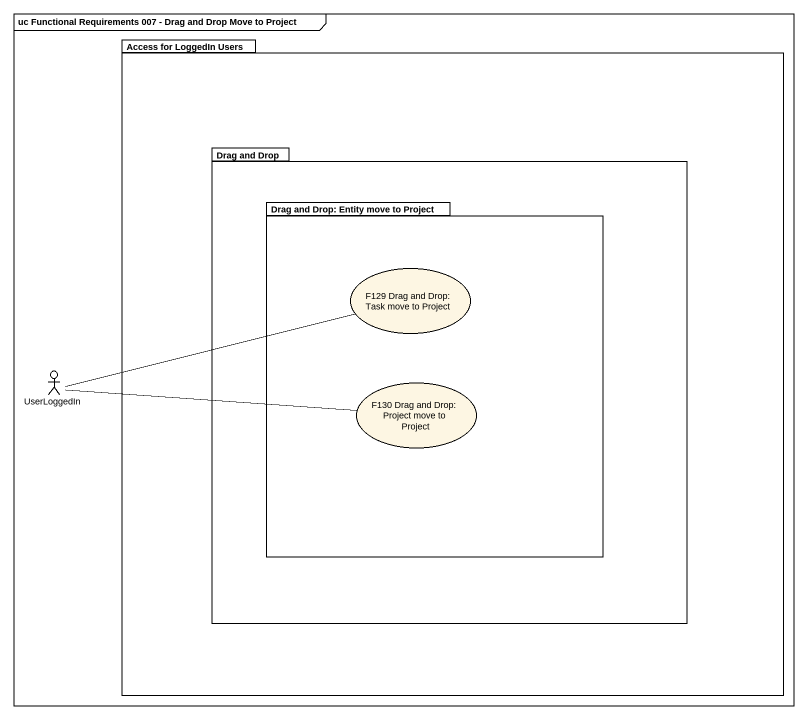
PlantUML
@startuml
mainframe uc Functional Requirements 007 - Drag and Drop Move to Project
package "Access for LoggedIn Users" as Access_for_LoggedIn_Users {
  package "Drag and Drop" as Drag_and_Drop {
    package "Drag and Drop: Entity move to Project" as Drag_and_Drop_Entity_move {
      usecase "F129 Drag and Drop: Task move to Project" as F129_Drag_and_Drop_Task
      usecase "F130 Drag and Drop: Project move to Project" as F130_Drag_and_Drop_Project
    }
  }
}
actor UserLoggedIn
UserLoggedIn -right- F129_Drag_and_Drop_Task
UserLoggedIn -right- F130_Drag_and_Drop_Project
@enduml
